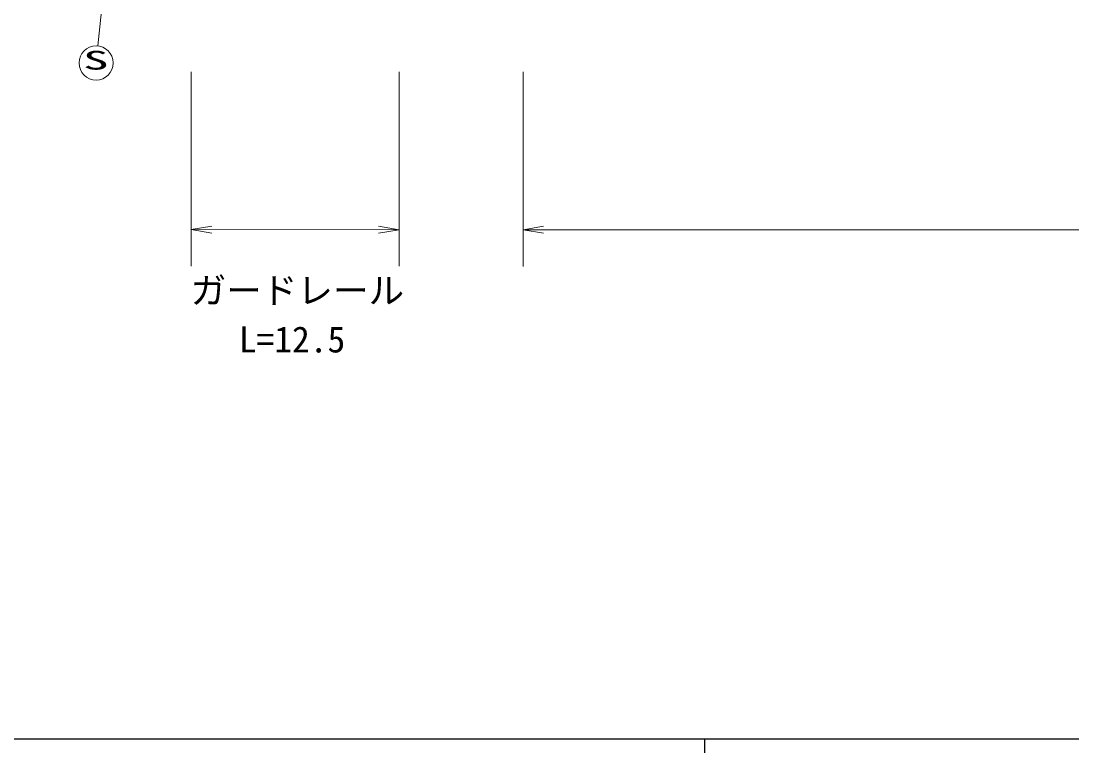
# Model space of a CAD drawing. Units: millimetres, scale not verified. Extents: x 40000 to 680000, y 20000 to 380000.
# Drawn here: x 119970 to 193842, y 204000 to 255466 of the extents above; entities that cross this region are included whole.
import ezdxf
from ezdxf.enums import TextEntityAlignment as Align

# ---------------------------------------------------------------- set-up
doc = ezdxf.new("R2010")
doc.units = ezdxf.units.MM
doc.header["$LTSCALE"] = 1000
for name, color, linetype, lineweight in [('M-BGD', 7, 'Continuous', 13), ('M-STR-STR3', 7, 'Continuous', 13), ('M-STR-STRC', 7, 'Continuous', 13), ('M-TTL-BAND', 7, 'Continuous', 25)]:
    doc.layers.add(name, color=color, linetype=linetype, lineweight=lineweight)
doc.styles.add('ＭＳ ゴシック', font='')
doc.styles.get('ＭＳ ゴシック').set_extended_font_data('MS Gothic')

# ---------------------------------------------------------------- blocks, each defined once
blk = doc.blocks.new('open_arrow')
at = {"color": 0, "linetype": 'Continuous', "lineweight": -2}
blk.add_lwpolyline([(7.5, 1.25), (0, 0), (7.5, -1.25)], dxfattribs=at)

msp = doc.modelspace()

# ---------------------------------------------------------------- linework, layer by layer
at = {"layer": 'M-BGD'}
msp.add_open_spline([(85436, 246423), (87751, 247309), (90066, 248195), (91979, 249650), (93402, 250732), (94602, 252128), (95912, 253386), (96903, 254337), (97956, 255210), (99068, 256006), (100119, 256759), (101223, 257445), (102369, 258044), (104037, 258915), (105794, 259601), (107515, 260372), (109442, 261234), (111324, 262202), (113292, 262942), (115385, 263730), (117576, 264259), (119748, 264833), (121740, 265359), (123717, 265923), (125719, 266384), (128378, 266997), (131081, 267429), (133777, 267886), (135490, 268177), (137200, 268478), (138922, 268709), (140233, 268886), (141550, 269022), (142854, 269242), (144324, 269490), (145776, 269844), (147223, 270211), (148110, 270437), (148995, 270667), (149880, 270898)], degree=3, knots=[0, 0, 0, 0, 1, 1, 1, 2, 2, 2, 3, 3, 3, 4, 4, 4, 5, 5, 5, 6, 6, 6, 7, 7, 7, 8, 8, 8, 9, 9, 9, 10, 10, 10, 11, 11, 11, 12, 12, 12, 13, 13, 13, 13], dxfattribs=at)
at = {"layer": 'M-STR-STR3'}
for p, q in [((131935, 251900), (131930, 238227)), ((146546, 251895), (146541, 238222)), ((155263, 251892), (155258, 238209)), ((131931, 240800), (146542, 240795)), ((155259, 240792), (256151, 240757))]:
    msp.add_line(p, q, dxfattribs=at)
at = {"layer": 'M-STR-STRC'}
msp.add_line((128479, 284108), (125370, 253711), dxfattribs=at)
msp.add_circle((125248, 252517), 1200, dxfattribs=at)
at = {"layer": 'M-TTL-BAND'}
for p, q in [((40000, 205000), (579000, 205000)), ((168000, 205000), (168000, 204000))]:
    msp.add_line(p, q, dxfattribs=at)

# ---------------------------------------------------------------- block references
at = {"layer": 'M-STR-STR3', "xscale": 193, "yscale": 193}
for p in [(131931, 240800), (155259, 240792)]:
    msp.add_blockref('open_arrow', p, dxfattribs=at)
at = {"layer": 'M-STR-STR3', "xscale": 193, "yscale": 193, "rotation": 180}
msp.add_blockref('open_arrow', (146542, 240795), dxfattribs=at)

# ---------------------------------------------------------------- texts
at = {"layer": 'M-STR-STR3', "style": 'ＭＳ ゴシック'}
for s, p in [('ガードレール', (131894, 235057)), ('L=12.5', (135278, 231614))]:
    msp.add_text(s, height=1833, rotation=359.98, dxfattribs=at).set_placement(p, align=Align.BOTTOM_LEFT)
at = {"layer": 'M-STR-STRC', "style": 'ＭＳ ゴシック', "width": 2}
msp.add_text('S', height=1320, rotation=359.98, dxfattribs=at).set_placement((124329, 251654), align=Align.BOTTOM_LEFT)

doc.saveas('drawing.dxf')
